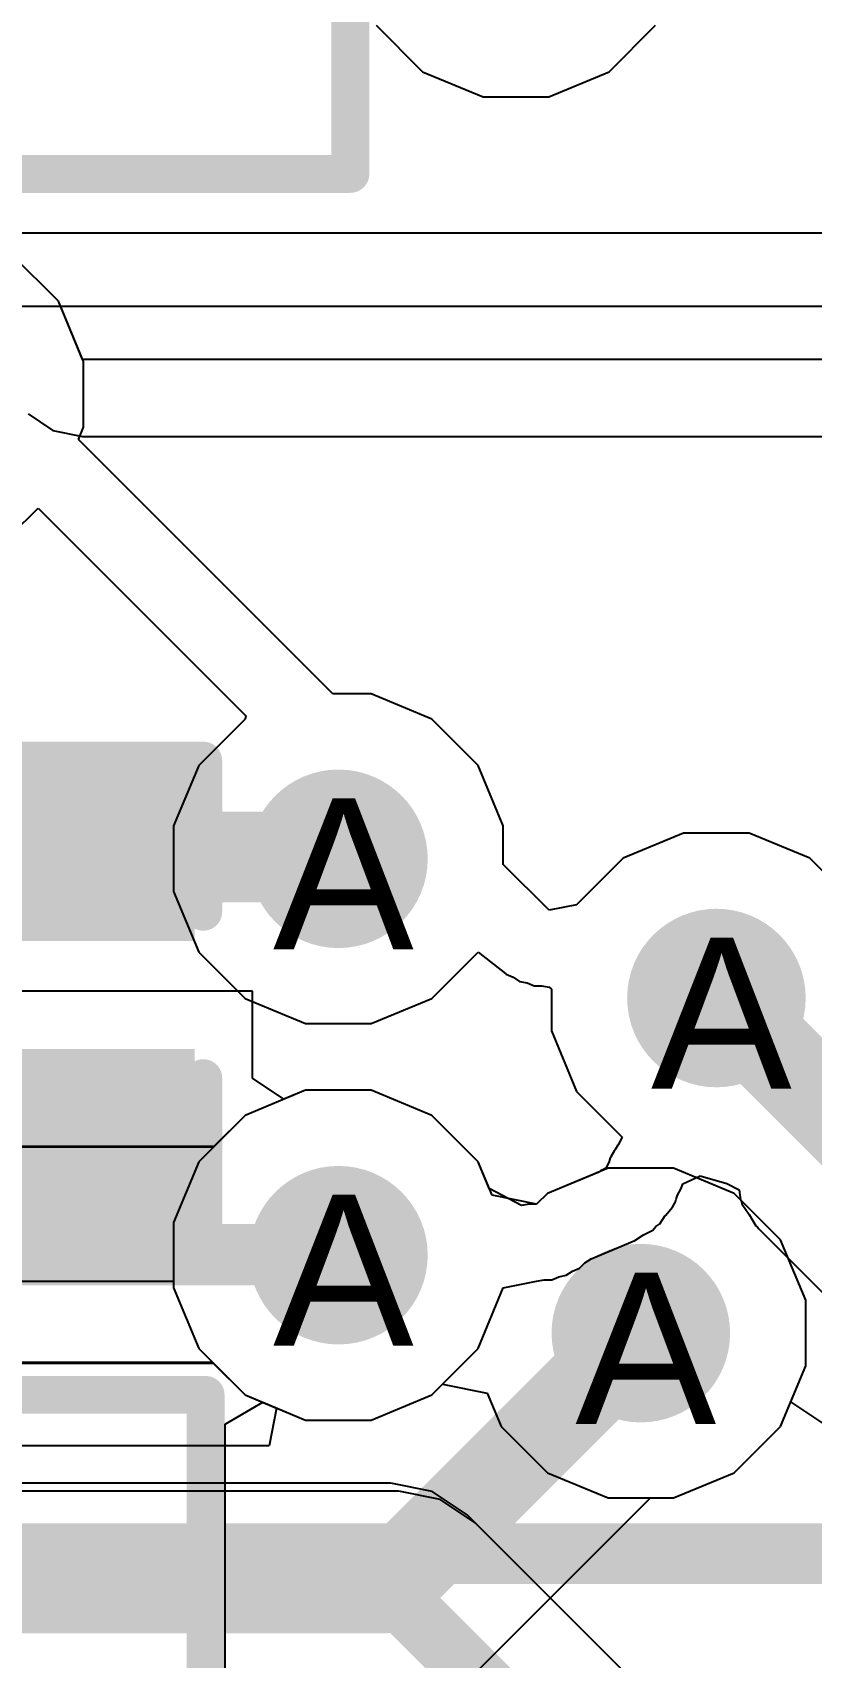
# Model space of a CAD drawing. Header units: inches. Extents: x 0 to 208, y 0 to 213.
# Drawn here: x 4.6695 to 4.7726, y 3.3543 to 3.5692 of the extents above; entities that cross this region are included whole.
import ezdxf

# ---------------------------------------------------------------- set-up
doc = ezdxf.new("R2010")
doc.units = ezdxf.units.IN
doc.header["$MEASUREMENT"] = 0
for name, color, linetype in [('Bottom Layer', 5, 'Continuous'), ('Drill Drawing', 1, 'Continuous'), ('L2_GND1', 16, 'Continuous'), ('L3_SIG1', 76, 'Continuous'), ('L4_PWR', 90, 'Continuous'), ('L5_GND2', 156, 'Continuous'), ('L6_SIG2', 130, 'Continuous'), ('L7_GND3', 216, 'Continuous'), ('Top Layer', 1, 'Continuous'), ('Top Overlay', 2, 'Continuous'), ('Top Paste', 8, 'Continuous'), ('Top Solder', 216, 'Continuous'), ('Via Holes', 16, 'Continuous')]:
    doc.layers.add(name, color=color, linetype=linetype)
doc.styles.add('Arial', font='', dxfattribs={"height": 0.2})
doc.styles.get('Arial').set_extended_font_data('Arial')

# ---------------------------------------------------------------- blocks, each defined once
blk = doc.blocks.new('SOT_23_500')
at = {"layer": 'Top Layer'}
for points in [[(-0.01614, 0.05748), (0.01614, 0.05748), (0.01614, 0.02126), (-0.01614, 0.02126)], [(-0.05354, -0.02126), (-0.02126, -0.02126), (-0.02126, -0.05748), (-0.05354, -0.05748)], [(0.02126, -0.02126), (0.05354, -0.02126), (0.05354, -0.05748), (0.02126, -0.05748)]]:
    blk.add_hatch(color=1, dxfattribs=at).paths.add_polyline_path(points)
at = {"layer": 'Top Paste'}
for points in [[(-0.01614, 0.05748), (0.01614, 0.05748), (0.01614, 0.02126), (-0.01614, 0.02126)], [(-0.05354, -0.02126), (-0.02126, -0.02126), (-0.02126, -0.05748), (-0.05354, -0.05748)], [(0.02126, -0.02126), (0.05354, -0.02126), (0.05354, -0.05748), (0.02126, -0.05748)]]:
    blk.add_hatch(color=8, dxfattribs=at).paths.add_polyline_path(points)
at = {"layer": 'Top Solder'}
for points in [[(-0.02014, 0.06148), (0.02014, 0.06148), (0.02014, 0.01726), (-0.02014, 0.01726)], [(-0.05754, -0.01726), (-0.01726, -0.01726), (-0.01726, -0.06148), (-0.05754, -0.06148)], [(0.01726, -0.01726), (0.05754, -0.01726), (0.05754, -0.06148), (0.01726, -0.06148)]]:
    blk.add_hatch(color=216, dxfattribs=at).paths.add_polyline_path(points)
at = {"layer": 'Top Overlay'}
for points in [[(-0.061, 0.032, 0.005, 0.005, 0), (-0.022, 0.032, 0.005, 0.005, 0)], [(-0.061, -0.023, 0.005, 0.005, 0), (-0.061, 0.032, 0.005, 0.005, 0)], [(0.022, 0.032, 0.005, 0.005, 0), (0.061, 0.032, 0.005, 0.005, 0)], [(0.061, -0.023, 0.005, 0.005, 0), (0.061, 0.032, 0.005, 0.005, 0)], [(-0.013, -0.031, 0.005, 0.005, 0), (0.013, -0.031, 0.005, 0.005, 0)], [(-0.066, -0.051, 0.005, 0.005, 0), (-0.066, -0.041, 0.005, 0.005, 0)], [(-0.066, -0.041, 0.005, 0.005, 0), (-0.061, -0.046, 0.005, 0.005, 0)], [(-0.066, -0.051, 0.005, 0.005, 0), (-0.061, -0.046, 0.005, 0.005, 0)]]:
    blk.add_lwpolyline(points, format="xyseb", dxfattribs=at)
for points in [[(-0.06225, 0.032, 0.0025, 0.0025, 1), (-0.05975, 0.032, 0.0025, 0.0025, 1)], [(-0.06225, 0.032, 0.0025, 0.0025, 1), (-0.05975, 0.032, 0.0025, 0.0025, 1)], [(-0.02325, 0.032, 0.0025, 0.0025, 1), (-0.02075, 0.032, 0.0025, 0.0025, 1)], [(0.02075, 0.032, 0.0025, 0.0025, 1), (0.02325, 0.032, 0.0025, 0.0025, 1)], [(0.05975, 0.032, 0.0025, 0.0025, 1), (0.06225, 0.032, 0.0025, 0.0025, 1)], [(0.05975, 0.032, 0.0025, 0.0025, 1), (0.06225, 0.032, 0.0025, 0.0025, 1)], [(-0.06225, -0.023, 0.0025, 0.0025, 1), (-0.05975, -0.023, 0.0025, 0.0025, 1)], [(0.05975, -0.023, 0.0025, 0.0025, 1), (0.06225, -0.023, 0.0025, 0.0025, 1)], [(-0.01425, -0.031, 0.0025, 0.0025, 1), (-0.01175, -0.031, 0.0025, 0.0025, 1)], [(0.01175, -0.031, 0.0025, 0.0025, 1), (0.01425, -0.031, 0.0025, 0.0025, 1)], [(-0.06725, -0.041, 0.0025, 0.0025, 1), (-0.06475, -0.041, 0.0025, 0.0025, 1)], [(-0.06725, -0.041, 0.0025, 0.0025, 1), (-0.06475, -0.041, 0.0025, 0.0025, 1)], [(-0.06225, -0.046, 0.0025, 0.0025, 1), (-0.05975, -0.046, 0.0025, 0.0025, 1)], [(-0.06225, -0.046, 0.0025, 0.0025, 1), (-0.05975, -0.046, 0.0025, 0.0025, 1)], [(-0.06725, -0.051, 0.0025, 0.0025, 1), (-0.06475, -0.051, 0.0025, 0.0025, 1)], [(-0.06725, -0.051, 0.0025, 0.0025, 1), (-0.06475, -0.051, 0.0025, 0.0025, 1)]]:
    blk.add_lwpolyline(points, format="xyseb", close=True, dxfattribs=at)
blk = doc.blocks.new('HR911130C_518')
at = {"layer": 'Top Overlay'}
for points in [[(0.315, -0.33738, 0.005, 0.005, 0), (0.315, 0.50262, 0.005, 0.005, 0)], [(-0.315, -0.33738, 0.005, 0.005, 0), (0.315, -0.33738, 0.005, 0.005, 0)]]:
    blk.add_lwpolyline(points, format="xyseb", dxfattribs=at)
blk.add_lwpolyline([(0.31375, -0.33738, 0.0025, 0.0025, 1), (0.31625, -0.33738, 0.0025, 0.0025, 1)], format="xyseb", close=True, dxfattribs=at)
blk.add_lwpolyline([(0.31375, -0.33738, 0.0025, 0.0025, 1), (0.31625, -0.33738, 0.0025, 0.0025, 1)], format="xyseb", close=True, dxfattribs=at)
blk = doc.blocks.new('CAP_0402_594')
at = {"layer": 'Top Layer'}
for points in [[(-0.0275, -0.0125), (-0.0275, 0.0125), (-0.0095, 0.0125), (-0.0095, -0.0125)], [(0.0095, -0.0125), (0.0095, 0.0125), (0.0275, 0.0125), (0.0275, -0.0125)]]:
    blk.add_hatch(color=1, dxfattribs=at).paths.add_polyline_path(points)
at = {"layer": 'Top Paste'}
for points in [[(-0.0275, -0.0125), (-0.0275, 0.0125), (-0.0095, 0.0125), (-0.0095, -0.0125)], [(0.0095, -0.0125), (0.0095, 0.0125), (0.0275, 0.0125), (0.0275, -0.0125)]]:
    blk.add_hatch(color=8, dxfattribs=at).paths.add_polyline_path(points)
at = {"layer": 'Top Solder'}
for points in [[(-0.02986, -0.01486), (-0.02986, 0.01486), (-0.00714, 0.01486), (-0.00714, -0.01486)], [(0.00714, -0.01486), (0.00714, 0.01486), (0.02986, 0.01486), (0.02986, -0.01486)]]:
    blk.add_hatch(color=216, dxfattribs=at).paths.add_polyline_path(points)
at = {"layer": 'Top Overlay'}
for points in [[(-0.011, 0.016, 0.005, 0.005, 0), (-0.031, 0.016, 0.005, 0.005, 0)], [(-0.031, -0.016, 0.005, 0.005, 0), (-0.031, 0.016, 0.005, 0.005, 0)], [(0.031, 0.016, 0.005, 0.005, 0), (0.011, 0.016, 0.005, 0.005, 0)], [(0.031, -0.016, 0.005, 0.005, 0), (0.031, 0.016, 0.005, 0.005, 0)], [(-0.011, -0.016, 0.005, 0.005, 0), (-0.031, -0.016, 0.005, 0.005, 0)], [(0.031, -0.016, 0.005, 0.005, 0), (0.011, -0.016, 0.005, 0.005, 0)]]:
    blk.add_lwpolyline(points, format="xyseb", dxfattribs=at)
for points in [[(-0.03225, 0.016, 0.0025, 0.0025, 1), (-0.02975, 0.016, 0.0025, 0.0025, 1)], [(-0.03225, 0.016, 0.0025, 0.0025, 1), (-0.02975, 0.016, 0.0025, 0.0025, 1)], [(-0.01225, 0.016, 0.0025, 0.0025, 1), (-0.00975, 0.016, 0.0025, 0.0025, 1)], [(0.00975, 0.016, 0.0025, 0.0025, 1), (0.01225, 0.016, 0.0025, 0.0025, 1)], [(0.02975, 0.016, 0.0025, 0.0025, 1), (0.03225, 0.016, 0.0025, 0.0025, 1)], [(0.02975, 0.016, 0.0025, 0.0025, 1), (0.03225, 0.016, 0.0025, 0.0025, 1)], [(-0.03225, -0.016, 0.0025, 0.0025, 1), (-0.02975, -0.016, 0.0025, 0.0025, 1)], [(-0.03225, -0.016, 0.0025, 0.0025, 1), (-0.02975, -0.016, 0.0025, 0.0025, 1)], [(-0.01225, -0.016, 0.0025, 0.0025, 1), (-0.00975, -0.016, 0.0025, 0.0025, 1)], [(0.00975, -0.016, 0.0025, 0.0025, 1), (0.01225, -0.016, 0.0025, 0.0025, 1)], [(0.02975, -0.016, 0.0025, 0.0025, 1), (0.03225, -0.016, 0.0025, 0.0025, 1)], [(0.02975, -0.016, 0.0025, 0.0025, 1), (0.03225, -0.016, 0.0025, 0.0025, 1)]]:
    blk.add_lwpolyline(points, format="xyseb", close=True, dxfattribs=at)

msp = doc.modelspace()

# ---------------------------------------------------------------- hatches: boundary and pattern name
at = {"layer": 'Bottom Layer'}
h = msp.add_hatch(color=5, dxfattribs=at)
edge = h.paths.add_edge_path()
edge.add_arc((4.71, 3.45993), 0.01181, 0, 360)
h = msp.add_hatch(color=5, dxfattribs=at)
edge = h.paths.add_edge_path()
edge.add_arc((4.76, 3.44151), 0.01181, 0, 360)
h = msp.add_hatch(color=5, dxfattribs=at)
edge = h.paths.add_edge_path()
edge.add_arc((4.71, 3.40749), 0.01181, 0, 360)
h = msp.add_hatch(color=5, dxfattribs=at)
edge = h.paths.add_edge_path()
edge.add_arc((4.75, 3.39718), 0.01181, 0, 360)
at = {"layer": 'L2_GND1'}
h = msp.add_hatch(color=16, dxfattribs=at)
edge = h.paths.add_edge_path()
edge.add_arc((4.71, 3.45993), 0.01181, 0, 360)
h = msp.add_hatch(color=16, dxfattribs=at)
edge = h.paths.add_edge_path()
edge.add_arc((4.76, 3.44151), 0.01181, 0, 360)
h = msp.add_hatch(color=16, dxfattribs=at)
edge = h.paths.add_edge_path()
edge.add_arc((4.71, 3.40749), 0.01181, 0, 360)
h = msp.add_hatch(color=16, dxfattribs=at)
edge = h.paths.add_edge_path()
edge.add_arc((4.75, 3.39718), 0.01181, 0, 360)
at = {"layer": 'L3_SIG1'}
h = msp.add_hatch(color=76, dxfattribs=at)
edge = h.paths.add_edge_path()
edge.add_arc((4.71, 3.45993), 0.01181, 0, 360)
h = msp.add_hatch(color=76, dxfattribs=at)
edge = h.paths.add_edge_path()
edge.add_arc((4.76, 3.44151), 0.01181, 0, 360)
h = msp.add_hatch(color=76, dxfattribs=at)
edge = h.paths.add_edge_path()
edge.add_arc((4.71, 3.40749), 0.01181, 0, 360)
h = msp.add_hatch(color=76, dxfattribs=at)
edge = h.paths.add_edge_path()
edge.add_arc((4.75, 3.39718), 0.01181, 0, 360)
at = {"layer": 'L4_PWR'}
h = msp.add_hatch(color=90, dxfattribs=at)
edge = h.paths.add_edge_path()
edge.add_arc((4.71, 3.45993), 0.01181, 0, 360)
h = msp.add_hatch(color=90, dxfattribs=at)
edge = h.paths.add_edge_path()
edge.add_arc((4.76, 3.44151), 0.01181, 0, 360)
h = msp.add_hatch(color=90, dxfattribs=at)
edge = h.paths.add_edge_path()
edge.add_arc((4.71, 3.40749), 0.01181, 0, 360)
h = msp.add_hatch(color=90, dxfattribs=at)
edge = h.paths.add_edge_path()
edge.add_arc((4.75, 3.39718), 0.01181, 0, 360)
at = {"layer": 'L5_GND2'}
h = msp.add_hatch(color=156, dxfattribs=at)
edge = h.paths.add_edge_path()
edge.add_arc((4.71, 3.45993), 0.01181, 0, 360)
h = msp.add_hatch(color=156, dxfattribs=at)
edge = h.paths.add_edge_path()
edge.add_arc((4.76, 3.44151), 0.01181, 0, 360)
h = msp.add_hatch(color=156, dxfattribs=at)
edge = h.paths.add_edge_path()
edge.add_arc((4.71, 3.40749), 0.01181, 0, 360)
h = msp.add_hatch(color=156, dxfattribs=at)
edge = h.paths.add_edge_path()
edge.add_arc((4.75, 3.39718), 0.01181, 0, 360)
at = {"layer": 'L6_SIG2'}
h = msp.add_hatch(color=130, dxfattribs=at)
edge = h.paths.add_edge_path()
edge.add_arc((4.71, 3.45993), 0.01181, 0, 360)
h = msp.add_hatch(color=130, dxfattribs=at)
edge = h.paths.add_edge_path()
edge.add_arc((4.76, 3.44151), 0.01181, 0, 360)
h = msp.add_hatch(color=130, dxfattribs=at)
edge = h.paths.add_edge_path()
edge.add_arc((4.71, 3.40749), 0.01181, 0, 360)
h = msp.add_hatch(color=130, dxfattribs=at)
edge = h.paths.add_edge_path()
edge.add_arc((4.75, 3.39718), 0.01181, 0, 360)
at = {"layer": 'L7_GND3'}
h = msp.add_hatch(color=216, dxfattribs=at)
edge = h.paths.add_edge_path()
edge.add_arc((4.71, 3.45993), 0.01181, 0, 360)
h = msp.add_hatch(color=216, dxfattribs=at)
edge = h.paths.add_edge_path()
edge.add_arc((4.76, 3.44151), 0.01181, 0, 360)
h = msp.add_hatch(color=216, dxfattribs=at)
edge = h.paths.add_edge_path()
edge.add_arc((4.71, 3.40749), 0.01181, 0, 360)
h = msp.add_hatch(color=216, dxfattribs=at)
edge = h.paths.add_edge_path()
edge.add_arc((4.75, 3.39718), 0.01181, 0, 360)
at = {"layer": 'Top Layer'}
h = msp.add_hatch(color=1, dxfattribs=at)
edge = h.paths.add_edge_path()
edge.add_arc((4.71, 3.45993), 0.01181, 0, 360)
h = msp.add_hatch(color=1, dxfattribs=at)
edge = h.paths.add_edge_path()
edge.add_arc((4.76, 3.44151), 0.01181, 0, 360)
h = msp.add_hatch(color=1, dxfattribs=at)
edge = h.paths.add_edge_path()
edge.add_arc((4.71, 3.40749), 0.01181, 0, 360)
h = msp.add_hatch(color=1, dxfattribs=at)
edge = h.paths.add_edge_path()
edge.add_arc((4.75, 3.39718), 0.01181, 0, 360)
at = {"layer": 'Via Holes'}
h = msp.add_hatch(color=7, dxfattribs=at)
edge = h.paths.add_edge_path()
edge.add_arc((4.71, 3.45993), 0.00591, 0, 360)
h = msp.add_hatch(color=7, dxfattribs=at)
edge = h.paths.add_edge_path()
edge.add_arc((4.76, 3.44151), 0.00591, 0, 360)
h = msp.add_hatch(color=7, dxfattribs=at)
edge = h.paths.add_edge_path()
edge.add_arc((4.71, 3.40749), 0.00591, 0, 360)
h = msp.add_hatch(color=7, dxfattribs=at)
edge = h.paths.add_edge_path()
edge.add_arc((4.75, 3.39718), 0.00591, 0, 360)

# ---------------------------------------------------------------- linework, layer by layer
at = {"layer": 'Bottom Layer'}
for p, q in [((4.02671, 3.53305), (5.45929, 3.53305)), ((4.5553, 3.53305), (4.94069, 3.53305)), ((4.70566, 3.42931), (4.69764, 3.42598)), ((4.71434, 3.42931), (4.70566, 3.42931)), ((4.72235, 3.42598), (4.71434, 3.42931)), ((4.69764, 3.42598), (4.69353, 3.42187)), ((4.72849, 3.41985), (4.72235, 3.42598)), ((4.69353, 3.42187), (4.65207, 3.42187)), ((4.73032, 3.41542), (4.72849, 3.41985)), ((4.74566, 3.41899), (4.73765, 3.41567)), ((4.75434, 3.41899), (4.74566, 3.41899)), ((4.76235, 3.41567), (4.75434, 3.41899)), ((4.73622, 3.41425), (4.73032, 3.41542)), ((4.73765, 3.41567), (4.73622, 3.41425)), ((4.76849, 3.40954), (4.76235, 3.41567)), ((4.77181, 3.40152), (4.76849, 3.40954)), ((4.77181, 3.39284), (4.77181, 3.40152)), ((4.61701, 3.39332), (4.69332, 3.39332)), ((4.69332, 3.39332), (4.69764, 3.389)), ((4.76849, 3.38483), (4.77181, 3.39284)), ((4.72235, 3.389), (4.72378, 3.39043)), ((4.72378, 3.39043), (4.72968, 3.38925)), ((4.69764, 3.389), (4.70566, 3.38568)), ((4.71434, 3.38568), (4.72235, 3.389)), ((4.72968, 3.38925), (4.73151, 3.38483)), ((4.70566, 3.38568), (4.71434, 3.38568)), ((4.73151, 3.38483), (4.73765, 3.37869)), ((4.76235, 3.37869), (4.76849, 3.38483)), ((4.71694, 3.37734), (4.59951, 3.37734)), ((4.7224, 3.37625), (4.71694, 3.37734)), ((4.71694, 3.37734), (4.71694, 3.37734)), ((4.73765, 3.37869), (4.74566, 3.37537)), ((4.75434, 3.37537), (4.76235, 3.37869)), ((4.72703, 3.37316), (4.7224, 3.37625)), ((4.74566, 3.37537), (4.75434, 3.37537)), ((4.74838, 3.35181), (4.72703, 3.37316))]:
    msp.add_line(p, q, dxfattribs=at)
for points in [[(4.76, 3.44151, 0.012, 0.012, 0), (4.76028, 3.44151, 0.012, 0.012, 0)], [(4.76028, 3.44151, 0.012, 0.012, 0), (4.79886, 3.40293, 0.012, 0.012, 0)], [(4.61701, 3.4076, 0.008, 0.008, 0), (4.71, 3.4076, 0.008, 0.008, 0)], [(4.4905, 3.36306, 0.008, 0.008, 0), (4.71694, 3.36306, 0.008, 0.008, 0)], [(4.71694, 3.36306, 0.008, 0.008, 0), (4.75, 3.33, 0.008, 0.008, 0)]]:
    msp.add_lwpolyline(points, format="xyseb", dxfattribs=at)
for points in [[(4.757, 3.44151, 0.006, 0.006, 1), (4.763, 3.44151, 0.006, 0.006, 1)], [(4.75728, 3.44151, 0.006, 0.006, 1), (4.76328, 3.44151, 0.006, 0.006, 1)], [(4.75728, 3.44151, 0.006, 0.006, 1), (4.76328, 3.44151, 0.006, 0.006, 1)], [(4.708, 3.4076, 0.004, 0.004, 1), (4.712, 3.4076, 0.004, 0.004, 1)], [(4.71494, 3.36306, 0.004, 0.004, 1), (4.71894, 3.36306, 0.004, 0.004, 1)], [(4.71494, 3.36306, 0.004, 0.004, 1), (4.71894, 3.36306, 0.004, 0.004, 1)]]:
    msp.add_lwpolyline(points, format="xyseb", close=True, dxfattribs=at)
at = {"layer": 'L2_GND1'}
for p, q in [((4.71498, 3.5702), (4.72112, 3.56406)), ((4.74583, 3.56406), (4.75196, 3.5702)), ((4.72112, 3.56406), (4.72914, 3.56074)), ((4.73781, 3.56074), (4.74583, 3.56406)), ((4.72914, 3.56074), (4.73781, 3.56074)), ((4.67295, 3.53371), (4.66681, 3.53985)), ((4.67614, 3.526), (4.67295, 3.53371)), ((4.97346, 3.526), (4.67614, 3.526)), ((4.66894, 3.51879), (4.67224, 3.51658)), ((4.67224, 3.51658), (4.67614, 3.5158)), ((4.67614, 3.5158), (4.96888, 3.5158)), ((4.70566, 3.42931), (4.69764, 3.42598)), ((4.71434, 3.42931), (4.70566, 3.42931)), ((4.72235, 3.42598), (4.71434, 3.42931)), ((4.69764, 3.42598), (4.69151, 3.41985)), ((4.72849, 3.41985), (4.72235, 3.42598)), ((4.69151, 3.41985), (4.68819, 3.41183)), ((4.73032, 3.41542), (4.72849, 3.41985)), ((4.74566, 3.41899), (4.73765, 3.41567)), ((4.75434, 3.41899), (4.74566, 3.41899)), ((4.76235, 3.41567), (4.75434, 3.41899)), ((4.73622, 3.41425), (4.73032, 3.41542)), ((4.73765, 3.41567), (4.73622, 3.41425)), ((4.76849, 3.40954), (4.76235, 3.41567)), ((4.68819, 3.41183), (4.68819, 3.40316)), ((4.77181, 3.40152), (4.76849, 3.40954)), ((4.68819, 3.40316), (4.69151, 3.39514)), ((4.77181, 3.39284), (4.77181, 3.40152)), ((4.69151, 3.39514), (4.69764, 3.389)), ((4.76849, 3.38483), (4.77181, 3.39284)), ((4.72235, 3.389), (4.72378, 3.39043)), ((4.72378, 3.39043), (4.72968, 3.38925)), ((4.69764, 3.389), (4.70566, 3.38568)), ((4.71434, 3.38568), (4.72235, 3.389)), ((4.72968, 3.38925), (4.73151, 3.38483)), ((4.70566, 3.38568), (4.71434, 3.38568)), ((4.73151, 3.38483), (4.73765, 3.37869)), ((4.76235, 3.37869), (4.76849, 3.38483)), ((4.73765, 3.37869), (4.74566, 3.37537)), ((4.75434, 3.37537), (4.76235, 3.37869)), ((4.74566, 3.37537), (4.75434, 3.37537))]:
    msp.add_line(p, q, dxfattribs=at)
at = {"layer": 'L3_SIG1'}
for p, q in [((4.70566, 3.42931), (4.69764, 3.42598)), ((4.71434, 3.42931), (4.70566, 3.42931)), ((4.72235, 3.42598), (4.71434, 3.42931)), ((4.69764, 3.42598), (4.69151, 3.41985)), ((4.72849, 3.41985), (4.72235, 3.42598)), ((4.69151, 3.41985), (4.68819, 3.41183)), ((4.73032, 3.41542), (4.72849, 3.41985)), ((4.74566, 3.41899), (4.73765, 3.41567)), ((4.75434, 3.41899), (4.74566, 3.41899)), ((4.76235, 3.41567), (4.75434, 3.41899)), ((4.73622, 3.41425), (4.73032, 3.41542)), ((4.73765, 3.41567), (4.73622, 3.41425)), ((4.76849, 3.40954), (4.76235, 3.41567)), ((4.68819, 3.41183), (4.68819, 3.40316)), ((4.77181, 3.40152), (4.76849, 3.40954)), ((4.68819, 3.40316), (4.69151, 3.39514)), ((4.77181, 3.39284), (4.77181, 3.40152)), ((4.69151, 3.39514), (4.69764, 3.389)), ((4.76849, 3.38483), (4.77181, 3.39284)), ((4.72235, 3.389), (4.72378, 3.39043)), ((4.72378, 3.39043), (4.72968, 3.38925)), ((4.69764, 3.389), (4.70566, 3.38568)), ((4.71434, 3.38568), (4.72235, 3.389)), ((4.72968, 3.38925), (4.73151, 3.38483)), ((4.70566, 3.38568), (4.71434, 3.38568)), ((4.73151, 3.38483), (4.73765, 3.37869)), ((4.76235, 3.37869), (4.76849, 3.38483)), ((4.73765, 3.37869), (4.74566, 3.37537)), ((4.75434, 3.37537), (4.76235, 3.37869)), ((4.74566, 3.37537), (4.75434, 3.37537))]:
    msp.add_line(p, q, dxfattribs=at)
at = {"layer": 'L4_PWR'}
for p, q in [((4.71498, 3.5702), (4.72112, 3.56406)), ((4.74583, 3.56406), (4.75196, 3.5702)), ((4.72112, 3.56406), (4.72914, 3.56074)), ((4.73781, 3.56074), (4.74583, 3.56406)), ((4.72914, 3.56074), (4.73781, 3.56074)), ((4.67295, 3.53371), (4.66681, 3.53985)), ((4.67627, 3.5257), (4.67295, 3.53371)), ((4.67627, 3.51702), (4.67627, 3.5257)), ((4.6756, 3.5154), (4.67627, 3.51702)), ((4.70925, 3.48175), (4.6756, 3.5154)), ((4.66681, 3.50287), (4.67026, 3.50632)), ((4.67026, 3.50632), (4.69773, 3.47885)), ((4.71434, 3.48175), (4.70925, 3.48175)), ((4.72235, 3.47842), (4.71434, 3.48175)), ((4.69764, 3.47842), (4.69151, 3.47229)), ((4.69773, 3.47885), (4.69764, 3.47842)), ((4.72849, 3.47229), (4.72235, 3.47842)), ((4.69151, 3.47229), (4.68819, 3.46427)), ((4.73181, 3.46427), (4.72849, 3.47229)), ((4.68819, 3.46427), (4.68819, 3.4556)), ((4.73181, 3.45919), (4.73181, 3.46427)), ((4.75566, 3.46332), (4.74765, 3.46)), ((4.76434, 3.46332), (4.75566, 3.46332)), ((4.77235, 3.46), (4.76434, 3.46332)), ((4.73786, 3.45314), (4.73181, 3.45919)), ((4.74765, 3.46), (4.74151, 3.45386)), ((4.77849, 3.45386), (4.77235, 3.46)), ((4.68819, 3.4556), (4.69151, 3.44758)), ((4.74151, 3.45386), (4.73786, 3.45314)), ((4.69151, 3.44758), (4.69764, 3.44144)), ((4.72235, 3.44144), (4.72849, 3.44758)), ((4.72849, 3.44758), (4.73215, 3.44471)), ((4.73215, 3.44471), (4.7322, 3.44466)), ((4.7322, 3.44466), (4.73313, 3.44427)), ((4.73313, 3.44427), (4.73396, 3.44372)), ((4.73396, 3.44372), (4.73495, 3.44352)), ((4.73495, 3.44352), (4.73587, 3.44314)), ((4.73587, 3.44314), (4.73688, 3.44314)), ((4.73688, 3.44314), (4.73786, 3.44294)), ((4.73786, 3.44294), (4.73819, 3.44267)), ((4.73819, 3.44267), (4.73819, 3.43717)), ((4.69764, 3.44144), (4.70566, 3.43812)), ((4.71434, 3.43812), (4.72235, 3.44144)), ((4.70566, 3.43812), (4.71434, 3.43812)), ((4.73819, 3.43717), (4.74151, 3.42915)), ((4.70566, 3.42931), (4.69764, 3.42598)), ((4.71434, 3.42931), (4.70566, 3.42931)), ((4.72235, 3.42598), (4.71434, 3.42931)), ((4.74151, 3.42915), (4.74754, 3.42312)), ((4.69764, 3.42598), (4.69151, 3.41985)), ((4.72849, 3.41985), (4.72235, 3.42598)), ((4.74754, 3.42312), (4.747, 3.42211)), ((4.746, 3.42046), (4.74592, 3.42022)), ((4.74601, 3.42048), (4.746, 3.42047)), ((4.746, 3.42047), (4.746, 3.42046)), ((4.74602, 3.42052), (4.74601, 3.42048)), ((4.7465, 3.42136), (4.74602, 3.42052)), ((4.74665, 3.42153), (4.7465, 3.42136)), ((4.74696, 3.42204), (4.74665, 3.42153)), ((4.747, 3.42211), (4.74696, 3.42204)), ((4.69151, 3.41985), (4.68819, 3.41183)), ((4.72995, 3.41632), (4.72849, 3.41985)), ((4.74436, 3.41845), (4.73765, 3.41567)), ((4.74468, 3.41867), (4.74436, 3.41845)), ((4.74525, 3.4189), (4.74468, 3.41867)), ((4.7453, 3.41894), (4.74525, 3.4189)), ((4.74537, 3.41901), (4.7453, 3.41894)), ((4.74575, 3.41974), (4.74537, 3.41901)), ((4.7459, 3.42019), (4.74575, 3.41974)), ((4.74592, 3.42022), (4.7459, 3.42019)), ((4.73423, 3.41405), (4.72995, 3.41632)), ((4.75487, 3.41545), (4.75535, 3.4163)), ((4.75535, 3.4163), (4.75557, 3.41695)), ((4.75557, 3.41695), (4.75785, 3.418)), ((4.75785, 3.418), (4.76137, 3.41697)), ((4.76137, 3.41697), (4.76299, 3.41614)), ((4.76299, 3.41614), (4.76318, 3.41481)), ((4.73522, 3.41425), (4.73423, 3.41405)), ((4.73622, 3.41425), (4.73522, 3.41425)), ((4.73765, 3.41567), (4.73622, 3.41425)), ((4.75348, 3.41302), (4.75417, 3.41383)), ((4.75417, 3.41383), (4.75457, 3.41453)), ((4.75457, 3.41453), (4.75469, 3.4149)), ((4.75469, 3.4149), (4.75471, 3.41494)), ((4.75471, 3.41494), (4.75473, 3.41502)), ((4.75473, 3.41502), (4.75487, 3.41545)), ((4.76318, 3.41481), (4.76333, 3.41457)), ((4.76333, 3.41457), (4.76338, 3.4143)), ((4.76338, 3.4143), (4.76434, 3.41287)), ((4.68819, 3.41183), (4.68819, 3.40403)), ((4.7525, 3.41163), (4.75324, 3.41274)), ((4.75324, 3.41274), (4.75338, 3.41284)), ((4.75338, 3.41284), (4.75348, 3.41302)), ((4.76434, 3.41287), (4.76521, 3.41139)), ((4.74919, 3.40942), (4.75034, 3.41019)), ((4.75034, 3.41019), (4.75158, 3.41081)), ((4.75158, 3.41081), (4.75198, 3.41128)), ((4.75198, 3.41128), (4.7525, 3.41163)), ((4.76521, 3.41139), (4.76544, 3.41122)), ((4.76544, 3.41122), (4.76559, 3.41099)), ((4.76559, 3.41099), (4.80493, 3.37165)), ((4.74341, 3.40702), (4.74919, 3.40942)), ((4.74012, 3.40483), (4.74096, 3.40539)), ((4.74096, 3.40539), (4.74189, 3.40577)), ((4.74189, 3.40577), (4.7426, 3.40648)), ((4.7426, 3.40648), (4.74341, 3.40702)), ((4.68819, 3.40403), (4.64386, 3.40403)), ((4.72849, 3.39514), (4.73181, 3.40316)), ((4.73181, 3.40316), (4.73622, 3.40405)), ((4.73622, 3.40405), (4.73721, 3.40425)), ((4.73721, 3.40425), (4.73821, 3.40425)), ((4.73821, 3.40425), (4.73914, 3.40463)), ((4.73914, 3.40463), (4.74012, 3.40483)), ((4.72235, 3.389), (4.72849, 3.39514)), ((4.695, 3.38512), (4.7, 3.38803)), ((4.7, 3.38803), (4.70566, 3.38568)), ((4.71434, 3.38568), (4.72235, 3.389)), ((4.695, 3.335), (4.695, 3.38512)), ((4.70566, 3.38568), (4.71434, 3.38568))]:
    msp.add_line(p, q, dxfattribs=at)
at = {"layer": 'L5_GND2'}
for p, q in [((4.70566, 3.42931), (4.69764, 3.42598)), ((4.71434, 3.42931), (4.70566, 3.42931)), ((4.72235, 3.42598), (4.71434, 3.42931)), ((4.69764, 3.42598), (4.69151, 3.41985)), ((4.72849, 3.41985), (4.72235, 3.42598)), ((4.69151, 3.41985), (4.68819, 3.41183)), ((4.73032, 3.41542), (4.72849, 3.41985)), ((4.74566, 3.41899), (4.73765, 3.41567)), ((4.75434, 3.41899), (4.74566, 3.41899)), ((4.76235, 3.41567), (4.75434, 3.41899)), ((4.73622, 3.41425), (4.73032, 3.41542)), ((4.73765, 3.41567), (4.73622, 3.41425)), ((4.76849, 3.40954), (4.76235, 3.41567)), ((4.68819, 3.41183), (4.68819, 3.40316)), ((4.77181, 3.40152), (4.76849, 3.40954)), ((4.68819, 3.40316), (4.69151, 3.39514)), ((4.77181, 3.39284), (4.77181, 3.40152)), ((4.69151, 3.39514), (4.69764, 3.389)), ((4.76985, 3.38811), (4.77181, 3.39284)), ((4.69764, 3.389), (4.70182, 3.38727)), ((4.77409, 3.38528), (4.76985, 3.38811)), ((4.70182, 3.38727), (4.70083, 3.38227)), ((4.70083, 3.38227), (4.60692, 3.38227))]:
    msp.add_line(p, q, dxfattribs=at)
msp.add_lwpolyline([(3.888, 3.368, 0.008, 0.008, 0), (4.777, 3.368, 0.008, 0.008, 0)], format="xyseb", dxfattribs=at)
at = {"layer": 'L6_SIG2'}
for p, q in [((4.70566, 3.42931), (4.69764, 3.42598)), ((4.71434, 3.42931), (4.70566, 3.42931)), ((4.72235, 3.42598), (4.71434, 3.42931)), ((4.69764, 3.42598), (4.69343, 3.42177)), ((4.72849, 3.41985), (4.72235, 3.42598)), ((4.69343, 3.42177), (4.65196, 3.42177)), ((4.73032, 3.41542), (4.72849, 3.41985)), ((4.74566, 3.41899), (4.73765, 3.41567)), ((4.75434, 3.41899), (4.74566, 3.41899)), ((4.76235, 3.41567), (4.75434, 3.41899)), ((4.73622, 3.41425), (4.73032, 3.41542)), ((4.73765, 3.41567), (4.73622, 3.41425)), ((4.76849, 3.40954), (4.76235, 3.41567)), ((4.77181, 3.40152), (4.76849, 3.40954)), ((4.77181, 3.39284), (4.77181, 3.40152)), ((4.61511, 3.39322), (4.69343, 3.39322)), ((4.69343, 3.39322), (4.69764, 3.389)), ((4.76849, 3.38483), (4.77181, 3.39284)), ((4.72235, 3.389), (4.72378, 3.39043)), ((4.72378, 3.39043), (4.72968, 3.38925)), ((4.69764, 3.389), (4.70566, 3.38568)), ((4.71434, 3.38568), (4.72235, 3.389)), ((4.72968, 3.38925), (4.73151, 3.38483)), ((4.70566, 3.38568), (4.71434, 3.38568)), ((4.73151, 3.38483), (4.73765, 3.37869)), ((4.76235, 3.37869), (4.76849, 3.38483)), ((4.73765, 3.37869), (4.74566, 3.37537)), ((4.75434, 3.37537), (4.76235, 3.37869)), ((4.718, 3.37627), (4.59695, 3.37627)), ((4.72346, 3.37519), (4.718, 3.37627)), ((4.718, 3.37627), (4.718, 3.37627)), ((4.72809, 3.37209), (4.72346, 3.37519)), ((4.74566, 3.37537), (4.75434, 3.37537)), ((4.74838, 3.35181), (4.72809, 3.37209))]:
    msp.add_line(p, q, dxfattribs=at)
for points in [[(4.61511, 3.40749, 0.008, 0.008, 0), (4.71, 3.40749, 0.008, 0.008, 0)], [(2.40619, 3.362, 0.008, 0.008, 0), (4.718, 3.362, 0.008, 0.008, 0)], [(4.718, 3.362, 0.008, 0.008, 0), (4.75, 3.33, 0.008, 0.008, 0)]]:
    msp.add_lwpolyline(points, format="xyseb", dxfattribs=at)
for points in [[(4.708, 3.40749, 0.004, 0.004, 1), (4.712, 3.40749, 0.004, 0.004, 1)], [(4.716, 3.362, 0.004, 0.004, 1), (4.72, 3.362, 0.004, 0.004, 1)], [(4.716, 3.362, 0.004, 0.004, 1), (4.72, 3.362, 0.004, 0.004, 1)]]:
    msp.add_lwpolyline(points, format="xyseb", close=True, dxfattribs=at)
at = {"layer": 'L7_GND3'}
for p, q in [((4.70566, 3.42931), (4.69764, 3.42598)), ((4.71434, 3.42931), (4.70566, 3.42931)), ((4.72235, 3.42598), (4.71434, 3.42931)), ((4.69764, 3.42598), (4.69151, 3.41985)), ((4.72849, 3.41985), (4.72235, 3.42598)), ((4.69151, 3.41985), (4.68819, 3.41183)), ((4.73032, 3.41542), (4.72849, 3.41985)), ((4.74566, 3.41899), (4.73765, 3.41567)), ((4.75434, 3.41899), (4.74566, 3.41899)), ((4.76235, 3.41567), (4.75434, 3.41899)), ((4.73622, 3.41425), (4.73032, 3.41542)), ((4.73765, 3.41567), (4.73622, 3.41425)), ((4.76849, 3.40954), (4.76235, 3.41567)), ((4.68819, 3.41183), (4.68819, 3.40316)), ((4.77181, 3.40152), (4.76849, 3.40954)), ((4.68819, 3.40316), (4.69151, 3.39514)), ((4.77181, 3.39284), (4.77181, 3.40152)), ((4.69151, 3.39514), (4.69764, 3.389)), ((4.76849, 3.38483), (4.77181, 3.39284)), ((4.72235, 3.389), (4.72378, 3.39043)), ((4.72378, 3.39043), (4.72968, 3.38925)), ((4.69764, 3.389), (4.70566, 3.38568)), ((4.71434, 3.38568), (4.72235, 3.389)), ((4.72968, 3.38925), (4.73151, 3.38483)), ((4.70566, 3.38568), (4.71434, 3.38568)), ((4.73151, 3.38483), (4.73765, 3.37869)), ((4.76235, 3.37869), (4.76849, 3.38483)), ((4.73765, 3.37869), (4.74566, 3.37537)), ((4.75434, 3.37537), (4.76235, 3.37869)), ((4.74566, 3.37537), (4.75434, 3.37537))]:
    msp.add_line(p, q, dxfattribs=at)
at = {"layer": 'Top Layer'}
for p, q in [((4.03, 3.54276), (5.46258, 3.54276)), ((4.59228, 3.54276), (4.92707, 3.54276)), ((4.69862, 3.44242), (4.65777, 3.44242)), ((4.69862, 3.43089), (4.69862, 3.44242)), ((4.70278, 3.42811), (4.69862, 3.43089)), ((4.70566, 3.42931), (4.70278, 3.42811)), ((4.71434, 3.42931), (4.70566, 3.42931)), ((4.72235, 3.42598), (4.71434, 3.42931)), ((4.72849, 3.41985), (4.72235, 3.42598)), ((4.73032, 3.41542), (4.72849, 3.41985)), ((4.74566, 3.41899), (4.73765, 3.41567)), ((4.75434, 3.41899), (4.74566, 3.41899)), ((4.76235, 3.41567), (4.75434, 3.41899)), ((4.73622, 3.41425), (4.73032, 3.41542)), ((4.73765, 3.41567), (4.73622, 3.41425)), ((4.76849, 3.40954), (4.76235, 3.41567)), ((4.77181, 3.40152), (4.76849, 3.40954)), ((4.77181, 3.39284), (4.77181, 3.40152)), ((4.76849, 3.38483), (4.77181, 3.39284)), ((4.76235, 3.37869), (4.76849, 3.38483)), ((4.75434, 3.37537), (4.76235, 3.37869)), ((4.72783, 3.35194), (4.75126, 3.37537)), ((4.75126, 3.37537), (4.75434, 3.37537))]:
    msp.add_line(p, q, dxfattribs=at)
for points in [[(4.67612, 3.46042, 0.012, 0.012, 0), (4.67637, 3.46018, 0.012, 0.012, 0)], [(4.67637, 3.46018, 0.012, 0.012, 0), (4.70976, 3.46018, 0.012, 0.012, 0)], [(4.70976, 3.46018, 0.012, 0.012, 0), (4.71, 3.45993, 0.012, 0.012, 0)], [(4.65798, 3.42293, 0.012, 0.012, 0), (4.68229, 3.42293, 0.012, 0.012, 0)], [(4.7163, 3.36348, 0.012, 0.012, 0), (4.75, 3.39718, 0.012, 0.012, 0)], [(4.57251, 3.36348, 0.012, 0.012, 0), (4.7163, 3.36348, 0.012, 0.012, 0)]]:
    msp.add_lwpolyline(points, format="xyseb", dxfattribs=at)
for points in [[(4.67312, 3.46042, 0.006, 0.006, 1), (4.67912, 3.46042, 0.006, 0.006, 1)], [(4.67337, 3.46018, 0.006, 0.006, 1), (4.67937, 3.46018, 0.006, 0.006, 1)], [(4.67337, 3.46018, 0.006, 0.006, 1), (4.67937, 3.46018, 0.006, 0.006, 1)], [(4.70676, 3.46018, 0.006, 0.006, 1), (4.71276, 3.46018, 0.006, 0.006, 1)], [(4.70676, 3.46018, 0.006, 0.006, 1), (4.71276, 3.46018, 0.006, 0.006, 1)], [(4.707, 3.45993, 0.006, 0.006, 1), (4.713, 3.45993, 0.006, 0.006, 1)], [(4.67929, 3.42293, 0.006, 0.006, 1), (4.68529, 3.42293, 0.006, 0.006, 1)], [(4.747, 3.39718, 0.006, 0.006, 1), (4.753, 3.39718, 0.006, 0.006, 1)], [(4.7133, 3.36348, 0.006, 0.006, 1), (4.7193, 3.36348, 0.006, 0.006, 1)], [(4.7133, 3.36348, 0.006, 0.006, 1), (4.7193, 3.36348, 0.006, 0.006, 1)]]:
    msp.add_lwpolyline(points, format="xyseb", close=True, dxfattribs=at)

# ---------------------------------------------------------------- block references
for name, p in [('HR911130C_518', (4.39658, 3.88791)), ('SOT_23_500', (4.63143, 3.35701))]:
    msp.add_blockref(name, p)
at = {"rotation": 270}
msp.add_blockref('CAP_0402_594', (4.67612, 3.44192), dxfattribs=at)

# ---------------------------------------------------------------- texts
at = {"layer": 'Drill Drawing', "style": 'Arial'}
for p in [(4.70134, 3.44794), (4.75134, 3.42951), (4.70134, 3.3955), (4.74134, 3.38518)]:
    msp.add_text('A', height=0.02, dxfattribs=at).set_placement(p)

doc.saveas('drawing.dxf')
